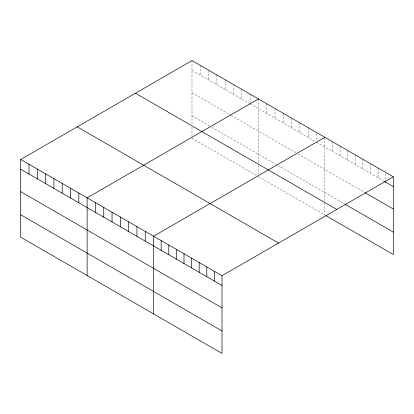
<?xml version="1.0" encoding="UTF-8"?>
<svg xmlns="http://www.w3.org/2000/svg" width="414" height="414" viewBox="0 0 414 414"><rect width="100%" height="100%" fill="white"/><g stroke="black" fill="none" stroke-linecap="round" stroke-linejoin="round"><path stroke-width="0.31" stroke-dasharray="2.07 1.55" d="M191.987 60.589L191.987 124.588M191.987 70.333L249.559 103.578M250.113 103.893L315.442 141.609M316.55 142.25L384.063 181.228M191.987 92.762L230.738 115.133M231.291 115.454L296.067 152.849M298.282 154.127L364.511 192.365M191.987 115.863L209.701 126.094M211.916 127.372L277.24 165.088M277.794 165.409L344.412 203.864M191.987 138.292L256.758 175.686M258.419 176.643L324.855 215.001L324.855 201.918M385.693 173.647L385.693 180.344M378.091 168.037L378.091 177.782M370.483 163.644L370.483 173.388M362.881 159.255L362.881 169M355.274 154.867L355.274 164.606M347.667 150.473L347.667 160.218M340.065 146.085L340.065 155.824M332.458 141.691L332.458 151.436M324.855 137.303L324.855 201.297M316.55 133.727L316.55 141.034M308.244 127.714L308.244 137.453M299.943 122.917L299.943 132.661M291.637 118.125L291.637 127.869M283.331 113.327L283.331 123.072M275.031 108.535L275.031 118.28M266.725 103.738L266.725 113.483M258.419 98.946L258.419 162.94M258.419 165.434L258.419 174.154M250.113 94.154L250.113 102.677M241.812 89.357L241.812 99.101M233.506 84.565L233.506 94.304M225.2 79.767L225.2 89.512M216.9 74.975L216.9 84.72M208.594 70.178L208.594 79.923M200.288 65.386L200.288 75.131M191.987 127.077L191.987 136.423"/><path stroke-width="0.62" d="M20.7 159.483L222.013 275.708L222.013 353.411L20.7 237.181L20.7 159.483L191.987 60.589L393.3 176.819L393.3 254.517L325.942 215.627M258.419 98.946L87.131 197.835L87.131 275.538M324.855 137.303L153.568 236.192L153.568 313.89M222.013 275.708L393.3 176.819M384.606 181.544L393.3 186.564M365.05 192.681L393.3 208.987M344.955 204.18L393.3 232.094M135.461 93.228L336.773 209.453M77.227 126.85L278.539 243.075M20.7 169.228L222.013 285.453M20.7 191.651L222.013 307.876M20.7 214.757L222.013 330.983M385.693 180.954L385.693 182.17M214.411 271.32L214.411 281.065M206.803 266.926L206.803 276.671M199.196 262.538L199.196 272.283M191.594 258.145L191.594 267.889M183.987 253.756L183.987 263.501M176.385 249.363L176.385 259.107M168.777 244.974L168.777 254.719M161.17 240.581L161.17 250.325M145.262 231.4L145.262 241.139M136.956 226.603L136.956 236.347M128.656 221.811L128.656 231.55M120.35 217.014L120.35 226.758M112.044 212.222L112.044 221.966M103.743 207.424L103.743 217.169M95.437 202.632L95.437 212.377M78.831 193.043L78.831 202.788M70.525 188.251L70.525 197.99M62.219 183.454L62.219 193.198M53.918 178.662L53.918 188.401M45.612 173.864L45.612 183.609M37.307 169.072L37.307 178.812M29.006 164.275L29.006 174.02"/></g></svg>
